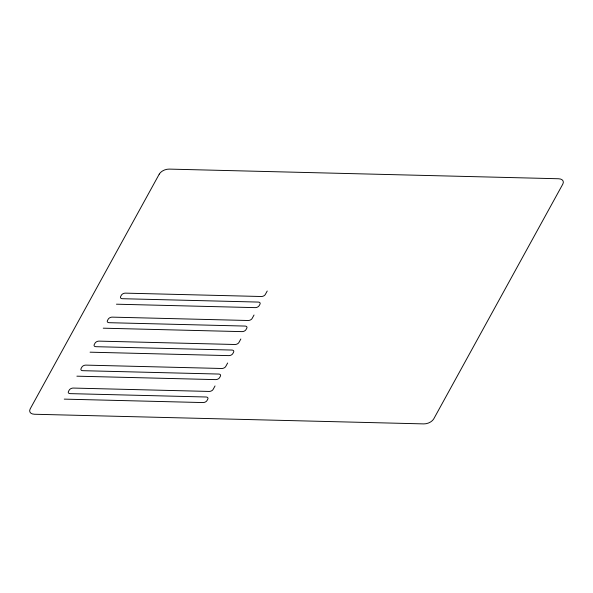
<?xml version="1.0" encoding="UTF-8"?>
<svg xmlns="http://www.w3.org/2000/svg" width="593" height="593" viewBox="0 0 593 593"><rect width="100%" height="100%" fill="white"/><g stroke="black" fill="none" stroke-linecap="round" stroke-linejoin="round"><path stroke-width="0.89" d="M215.037 385.947L213.124 389.423A3.187 1.875 -20.7 0 1 209.144 391.439L73.213 388.067A3.187 1.875 -20.7 0 0 69.233 390.083L68.469 391.476A3.187 1.875 -20.7 0 0 70.152 393.633L206.082 396.999A3.187 1.875 -20.7 0 1 207.772 399.156L207.009 400.549A3.187 1.875 -20.7 0 1 203.028 402.565L64.259 399.126M227.653 362.998L225.74 366.474A3.187 1.875 -20.7 0 1 221.76 368.49L85.829 365.118A3.187 1.875 -20.7 0 0 81.849 367.134L81.085 368.527A3.187 1.875 -20.7 0 0 82.768 370.684L218.706 374.05A3.187 1.875 -20.7 0 1 220.388 376.207L219.625 377.6A3.187 1.875 -20.7 0 1 215.644 379.616L76.882 376.177M240.84 339.003L238.927 342.48A3.187 1.875 -20.7 0 1 234.954 344.496L99.016 341.123A3.187 1.875 -20.7 0 0 95.036 343.139L94.272 344.533A3.187 1.875 -20.7 0 0 95.962 346.69L231.893 350.055A3.187 1.875 -20.7 0 1 233.575 352.212L232.812 353.606A3.187 1.875 -20.7 0 1 228.831 355.622L90.069 352.183M254.034 315.009L252.121 318.485A3.187 1.875 -20.7 0 1 248.141 320.502L112.21 317.136A3.187 1.875 -20.7 0 0 108.23 319.153L107.466 320.539A3.187 1.875 -20.7 0 0 109.149 322.696L245.079 326.068A3.187 1.875 -20.7 0 1 246.77 328.226L246.006 329.612A3.187 1.875 -20.7 0 1 242.026 331.628L103.256 328.188M267.221 291.015L265.308 294.491A3.187 1.875 -20.7 0 1 261.328 296.507L125.397 293.142A3.187 1.875 -20.7 0 0 121.417 295.158L120.653 296.544A3.187 1.875 -20.7 0 0 122.336 298.702L258.274 302.074A3.187 1.875 -20.7 0 1 259.956 304.231L259.193 305.617A3.187 1.875 -20.7 0 1 255.212 307.634L116.45 304.194M159.243 174.142L30.206 408.859A7.968 4.7 -20.7 0 0 34.424 414.248L423.81 423.899A7.968 4.7 -20.7 0 0 433.757 418.858L562.794 184.141A7.968 4.7 -20.7 0 0 558.576 178.752L169.19 169.101A7.968 4.7 -20.7 0 0 159.243 174.142"/></g></svg>
